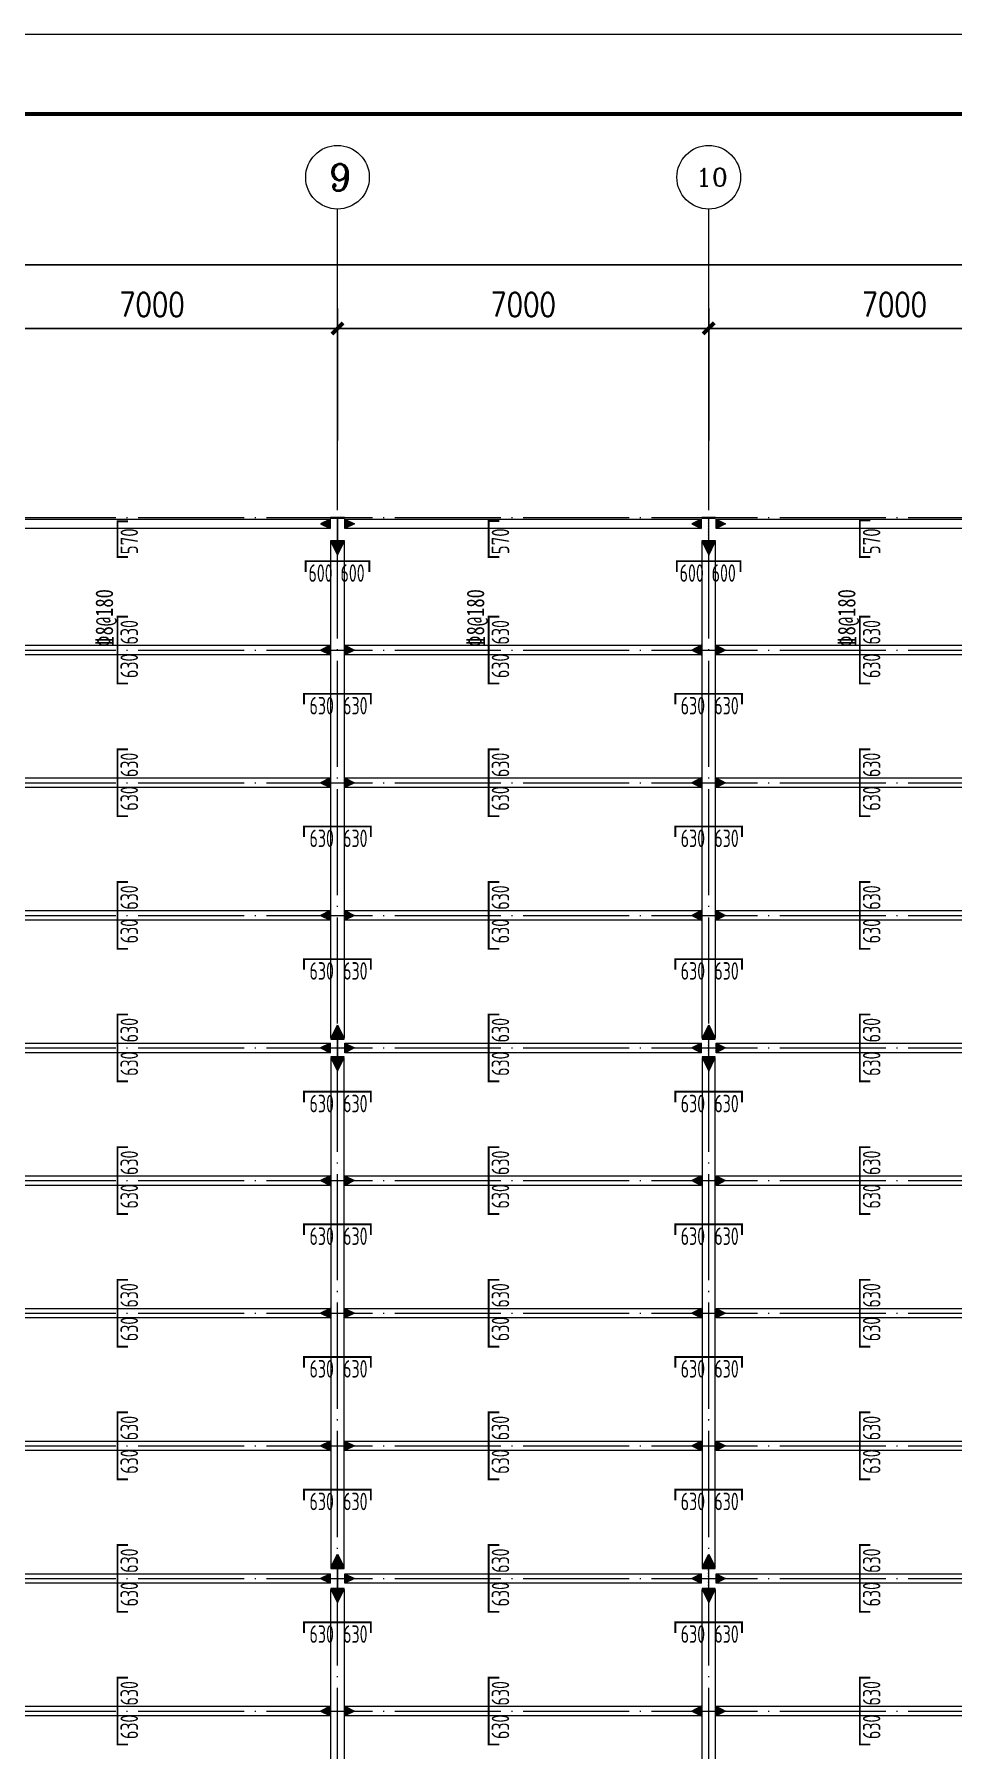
# Model space of a CAD drawing. Header units: millimetres. Extents: x 19781 to 898973, y -947928 to -267362.
# Drawn here: x 635350 to 652670, y -352865 to -320529 of the extents above; entities that cross this region are included whole.
import ezdxf

# ---------------------------------------------------------------- set-up
doc = ezdxf.new("R2010")
doc.units = ezdxf.units.MM
doc.header["$LTSCALE"] = 100
doc.linetypes.add('DOTE', pattern=[2.42, 2, -0.2, 0.02, -0.2])
doc.layers.get('0').update_dxf_attribs({"lineweight": 18})
for name, color, linetype, lineweight in [('10', 7, 'Continuous', 18), ('15', 3, 'Continuous', 18), ('AXIS', 3, 'Continuous', 18), ('AXIS_TEXT', 7, 'Continuous', 18), ('BORDER', 7, 'Continuous', 18), ('DOTE', 1, 'DOTE', 18), ('层1305', 1, 'Continuous', 18), ('层1306', 94, 'Continuous', 18), ('层1307', 7, 'Continuous', 18), ('钢柱', 4, 'Continuous', 20), ('钢梁', 4, 'Continuous', 5)]:
    doc.layers.add(name, color=color, linetype=linetype, lineweight=lineweight)
doc.styles.add('_TCH_AXIS', font='complex.shx', dxfattribs={"bigfont": 'gbcbig.shx'})
doc.styles.add('COMPLEX', font='complex.shx', dxfattribs={"bigfont": 'gbcbig.shx'})
doc.styles.add('dim_font', font='simplex.shx', dxfattribs={"width": 0.8, "bigfont": 'gbcbig.shx'})
doc.styles.get("Standard").update_dxf_attribs({"font": 'tssdeng.shx', "bigfont": 'hztxt.shx'})
doc.dimstyles.new('DIMN150', dxfattribs={"dimscale": 1.5, "dimtxt": 300, "dimasz": 1, "dimexe": 250, "dimexo": 300, "dimgap": 150, "dimtad": 1, "dimdec": 0, "dimzin": 0, "dimdsep": 46, "dimtxsty": 'dim_font', "dimblk": '_CAXARROW', "dimcen": 0.09, "dimdle": 2, "dimclrt": 7, "dimadec": 0, "dimazin": 0, "dimtfac": 1, "dimtdec": 0, "dimtix": 1, "dimtmove": 2, "dimatfit": 3, "dimfxl": 1, "dimtolj": 1, "dimtzin": 0, "dimarcsym": 0})
pattern_1 = [(45, (0, 0), (-7.07106781, 7.07106781), []), (45, (0, 2.5), (-7.07106781, 7.07106781), [])]

# ---------------------------------------------------------------- blocks, each defined once
blk = doc.blocks.new('_DIMX')
blk.add_line((-150, 0), (150, 0))
blk.add_lwpolyline([(-70, -70, 50, 50, 0), (70, 70, 50, 50, 0)], format="xyseb")
blk = doc.blocks.new('*X476')
at = {"layer": 'AXIS', "color": 0, "lineweight": -2, "transparency": 16777216}
for p, q in [((634068, -328187), (634068, -325699)), ((641068, -328187), (641068, -325699)), ((634070, -326074), (641067, -326074))]:
    blk.add_line(p, q, dxfattribs=at)
at = {"layer": 'AXIS', "color": 0, "lineweight": -2, "transparency": 16777216, "xscale": 1.5, "yscale": 1.5, "zscale": 1.5, "rotation": 180}
blk.add_blockref('_DIMX', (634068, -326074), dxfattribs=at)
at = {"layer": 'AXIS', "color": 0, "lineweight": -2, "transparency": 16777216, "xscale": 1.5, "yscale": 1.5, "zscale": 1.5}
blk.add_blockref('_DIMX', (641068, -326074), dxfattribs=at)
at = {"layer": 'AXIS', "color": 7, "transparency": 16777216, "insert": (637568, -325624), "char_height": 450, "width": 3805.71, "attachment_point": 5, "style": 'dim_font'}
blk.add_mtext('7000', dxfattribs=at)
blk = doc.blocks.new('_CAXARROW')
blk.add_hatch(color=0).paths.add_polyline_path([(0, 0), (-1, 0.125), (-1, -0.125)], flags=0)
blk = doc.blocks.new('*X477')
at = {"layer": 'AXIS', "color": 0, "lineweight": -2, "transparency": 16777216}
for p, q in [((641068, -328187), (641068, -325699)), ((648068, -328187), (648068, -325699)), ((641070, -326074), (648067, -326074))]:
    blk.add_line(p, q, dxfattribs=at)
at = {"layer": 'AXIS', "color": 0, "lineweight": -2, "transparency": 16777216, "xscale": 1.5, "yscale": 1.5, "zscale": 1.5, "rotation": 180}
blk.add_blockref('_DIMX', (641068, -326074), dxfattribs=at)
at = {"layer": 'AXIS', "color": 0, "lineweight": -2, "transparency": 16777216, "xscale": 1.5, "yscale": 1.5, "zscale": 1.5}
blk.add_blockref('_DIMX', (648068, -326074), dxfattribs=at)
at = {"layer": 'AXIS', "color": 7, "transparency": 16777216, "insert": (644568, -325624), "char_height": 450, "width": 3805.71, "attachment_point": 5, "style": 'dim_font'}
blk.add_mtext('7000', dxfattribs=at)
blk = doc.blocks.new('*X478')
at = {"layer": 'AXIS', "color": 0, "lineweight": -2, "transparency": 16777216}
for p, q in [((648068, -328187), (648068, -325699)), ((655068, -328187), (655068, -325699)), ((648070, -326074), (655067, -326074))]:
    blk.add_line(p, q, dxfattribs=at)
at = {"layer": 'AXIS', "color": 0, "lineweight": -2, "transparency": 16777216, "xscale": 1.5, "yscale": 1.5, "zscale": 1.5, "rotation": 180}
blk.add_blockref('_DIMX', (648068, -326074), dxfattribs=at)
at = {"layer": 'AXIS', "color": 0, "lineweight": -2, "transparency": 16777216, "xscale": 1.5, "yscale": 1.5, "zscale": 1.5}
blk.add_blockref('_DIMX', (655068, -326074), dxfattribs=at)
at = {"layer": 'AXIS', "color": 7, "transparency": 16777216, "insert": (651568, -325624), "char_height": 450, "width": 3805.71, "attachment_point": 5, "style": 'dim_font'}
blk.add_mtext('7000', dxfattribs=at)
blk = doc.blocks.new('_AXISO')
blk.add_circle((0, 0), 0.5)
at = {"layer": 'AXIS_TEXT', "style": 'COMPLEX', "width": 1.04167}
blk.add_attdef('A', (-0.25, -0.28), '', height=0.56, dxfattribs=at)
blk = doc.blocks.new('*X484')
at = {"layer": 'AXIS', "color": 0, "lineweight": -2, "transparency": 16777216}
for p, q in [((585068, -327887), (585068, -324499)), ((683068, -327887), (683068, -324499)), ((585070, -324874), (683067, -324874))]:
    blk.add_line(p, q, dxfattribs=at)
at = {"layer": 'AXIS', "color": 0, "lineweight": -2, "transparency": 16777216, "xscale": 1.5, "yscale": 1.5, "zscale": 1.5, "rotation": 180}
blk.add_blockref('_DIMX', (585068, -324874), dxfattribs=at)
at = {"layer": 'AXIS', "color": 0, "lineweight": -2, "transparency": 16777216, "xscale": 1.5, "yscale": 1.5, "zscale": 1.5}
blk.add_blockref('_DIMX', (683068, -324874), dxfattribs=at)
at = {"layer": 'AXIS', "color": 7, "transparency": 16777216, "insert": (634068, -324424), "char_height": 450, "width": 4834.29, "attachment_point": 5, "style": 'dim_font'}
blk.add_mtext('98000', dxfattribs=at)

msp = doc.modelspace()

# ---------------------------------------------------------------- hatches: boundary and pattern name
at = {"layer": '10', "ltscale": 100}
h = msp.add_hatch(dxfattribs=at)
h.set_pattern_fill('金属', color=256, style=0, pattern_type=0)
h.set_pattern_definition(pattern_1)
h.paths.add_polyline_path([(641072, -329649), (641198, -329649), (641198, -329637), (640938, -329637), (640938, -329649), (641064, -329649), (641064, -330075), (640938, -330075), (640938, -330087), (641198, -330087), (641198, -330075), (641072, -330075)], flags=0)
h = msp.add_hatch(dxfattribs=at)
h.set_pattern_fill('金属', color=256, style=0, pattern_type=0)
h.set_pattern_definition(pattern_1)
h.paths.add_polyline_path([(648072, -329649), (648198, -329649), (648198, -329637), (647938, -329637), (647938, -329649), (648064, -329649), (648064, -330075), (647938, -330075), (647938, -330087), (648198, -330087), (648198, -330075), (648072, -330075)], flags=0)
h = msp.add_hatch(dxfattribs=at)
h.set_pattern_fill('金属', color=256, style=0, pattern_type=0)
h.set_pattern_definition(pattern_1)
h.paths.add_polyline_path([(641072, -339472), (641193, -339472), (641193, -339462), (640943, -339462), (640943, -339472), (641064, -339472), (641064, -339802), (640943, -339802), (640943, -339812), (641193, -339812), (641193, -339802), (641072, -339802)], flags=0)
h = msp.add_hatch(dxfattribs=at)
h.set_pattern_fill('金属', color=256, style=0, pattern_type=0)
h.set_pattern_definition(pattern_1)
h.paths.add_polyline_path([(648072, -339472), (648193, -339472), (648193, -339462), (647943, -339462), (647943, -339472), (648064, -339472), (648064, -339802), (647943, -339802), (647943, -339812), (648193, -339812), (648193, -339802), (648072, -339802)], flags=0)
h = msp.add_hatch(dxfattribs=at)
h.set_pattern_fill('金属', color=256, style=0, pattern_type=0)
h.set_pattern_definition(pattern_1)
h.paths.add_polyline_path([(641072, -349449), (641193, -349449), (641193, -349437), (640943, -349437), (640943, -349449), (641064, -349449), (641064, -349825), (640943, -349825), (640943, -349837), (641193, -349837), (641193, -349825), (641072, -349825)], flags=0)
h = msp.add_hatch(dxfattribs=at)
h.set_pattern_fill('金属', color=256, style=0, pattern_type=0)
h.set_pattern_definition(pattern_1)
h.paths.add_polyline_path([(648072, -349449), (648193, -349449), (648193, -349437), (647943, -349437), (647943, -349449), (648064, -349449), (648064, -349825), (647943, -349825), (647943, -349837), (648193, -349837), (648193, -349825), (648072, -349825)], flags=0)
at = {"layer": '15', "ltscale": 100}
for points in [[(640748, -329757), (640928, -329847), (640928, -329667)], [(641388, -329757), (641208, -329847), (641208, -329667)], [(647748, -329757), (647928, -329847), (647928, -329667)], [(648388, -329757), (648208, -329847), (648208, -329667)], [(641068, -330347), (641193, -330097), (640943, -330097)], [(648068, -330347), (648193, -330097), (647943, -330097)], [(640748, -332137), (640928, -332227), (640928, -332047)], [(641388, -332137), (641208, -332227), (641208, -332047)], [(647748, -332137), (647928, -332227), (647928, -332047)], [(648388, -332137), (648208, -332227), (648208, -332047)], [(640748, -334637), (640928, -334727), (640928, -334547)], [(641388, -334637), (641208, -334727), (641208, -334547)], [(647748, -334637), (647928, -334727), (647928, -334547)], [(648388, -334637), (648208, -334727), (648208, -334547)], [(640748, -337137), (640928, -337227), (640928, -337047)], [(641388, -337137), (641208, -337227), (641208, -337047)], [(647748, -337137), (647928, -337227), (647928, -337047)], [(648388, -337137), (648208, -337227), (648208, -337047)], [(641068, -339202), (641193, -339452), (640943, -339452)], [(648068, -339202), (648193, -339452), (647943, -339452)], [(640748, -339637), (640928, -339727), (640928, -339547)], [(641068, -340072), (641193, -339822), (640943, -339822)], [(641388, -339637), (641208, -339727), (641208, -339547)], [(647748, -339637), (647928, -339727), (647928, -339547)], [(648068, -340072), (648193, -339822), (647943, -339822)], [(648388, -339637), (648208, -339727), (648208, -339547)], [(640748, -342137), (640928, -342227), (640928, -342047)], [(641388, -342137), (641208, -342227), (641208, -342047)], [(647748, -342137), (647928, -342227), (647928, -342047)], [(648388, -342137), (648208, -342227), (648208, -342047)], [(640748, -344637), (640928, -344727), (640928, -344547)], [(641388, -344637), (641208, -344727), (641208, -344547)], [(647748, -344637), (647928, -344727), (647928, -344547)], [(648388, -344637), (648208, -344727), (648208, -344547)], [(640748, -347137), (640928, -347227), (640928, -347047)], [(641388, -347137), (641208, -347227), (641208, -347047)], [(647748, -347137), (647928, -347227), (647928, -347047)], [(648388, -347137), (648208, -347227), (648208, -347047)], [(641068, -349177), (641193, -349427), (640943, -349427)], [(648068, -349177), (648193, -349427), (647943, -349427)], [(640748, -349637), (640928, -349727), (640928, -349547)], [(641068, -350097), (641193, -349847), (640943, -349847)], [(641388, -349637), (641208, -349727), (641208, -349547)], [(647748, -349637), (647928, -349727), (647928, -349547)], [(648068, -350097), (648193, -349847), (647943, -349847)], [(648388, -349637), (648208, -349727), (648208, -349547)], [(640748, -352137), (640928, -352227), (640928, -352047)], [(641388, -352137), (641208, -352227), (641208, -352047)], [(647748, -352137), (647928, -352227), (647928, -352047)], [(648388, -352137), (648208, -352227), (648208, -352047)]]:
    msp.add_hatch(color=256, dxfattribs=at).paths.add_polyline_path(points, flags=0)

# ---------------------------------------------------------------- linework, layer by layer
for points in [[(640748, -329757), (640928, -329847), (640928, -329667)], [(641388, -329757), (641208, -329847), (641208, -329667)], [(647748, -329757), (647928, -329847), (647928, -329667)], [(648388, -329757), (648208, -329847), (648208, -329667)], [(641068, -330347), (641193, -330097), (640943, -330097)], [(648068, -330347), (648193, -330097), (647943, -330097)], [(640748, -332137), (640928, -332227), (640928, -332047)], [(641388, -332137), (641208, -332227), (641208, -332047)], [(647748, -332137), (647928, -332227), (647928, -332047)], [(648388, -332137), (648208, -332227), (648208, -332047)], [(640748, -334637), (640928, -334727), (640928, -334547)], [(641388, -334637), (641208, -334727), (641208, -334547)], [(647748, -334637), (647928, -334727), (647928, -334547)], [(648388, -334637), (648208, -334727), (648208, -334547)], [(640748, -337137), (640928, -337227), (640928, -337047)], [(641388, -337137), (641208, -337227), (641208, -337047)], [(647748, -337137), (647928, -337227), (647928, -337047)], [(648388, -337137), (648208, -337227), (648208, -337047)], [(641068, -339202), (641193, -339452), (640943, -339452)], [(648068, -339202), (648193, -339452), (647943, -339452)], [(640748, -339637), (640928, -339727), (640928, -339547)], [(641068, -340072), (641193, -339822), (640943, -339822)], [(641388, -339637), (641208, -339727), (641208, -339547)], [(647748, -339637), (647928, -339727), (647928, -339547)], [(648068, -340072), (648193, -339822), (647943, -339822)], [(648388, -339637), (648208, -339727), (648208, -339547)], [(640748, -342137), (640928, -342227), (640928, -342047)], [(641388, -342137), (641208, -342227), (641208, -342047)], [(647748, -342137), (647928, -342227), (647928, -342047)], [(648388, -342137), (648208, -342227), (648208, -342047)], [(640748, -344637), (640928, -344727), (640928, -344547)], [(641388, -344637), (641208, -344727), (641208, -344547)], [(647748, -344637), (647928, -344727), (647928, -344547)], [(648388, -344637), (648208, -344727), (648208, -344547)], [(640748, -347137), (640928, -347227), (640928, -347047)], [(641388, -347137), (641208, -347227), (641208, -347047)], [(647748, -347137), (647928, -347227), (647928, -347047)], [(648388, -347137), (648208, -347227), (648208, -347047)], [(641068, -349177), (641193, -349427), (640943, -349427)], [(648068, -349177), (648193, -349427), (647943, -349427)], [(640748, -349637), (640928, -349727), (640928, -349547)], [(641068, -350097), (641193, -349847), (640943, -349847)], [(641388, -349637), (641208, -349727), (641208, -349547)], [(647748, -349637), (647928, -349727), (647928, -349547)], [(648068, -350097), (648193, -349847), (647943, -349847)], [(648388, -349637), (648208, -349727), (648208, -349547)], [(640748, -352137), (640928, -352227), (640928, -352047)], [(641388, -352137), (641208, -352227), (641208, -352047)], [(647748, -352137), (647928, -352227), (647928, -352047)], [(648388, -352137), (648208, -352227), (648208, -352047)]]:
    msp.add_lwpolyline(points, close=True, dxfattribs=at)
at = {"layer": 'AXIS'}
for p, q in [((641068, -328637), (641068, -323824)), ((648068, -328637), (648068, -323824))]:
    msp.add_line(p, q, dxfattribs=at)
at = {"layer": 'BORDER'}
msp.add_lwpolyline([(568267, -383529.47), (568267, -320529.47), (701917, -320529.47), (701917, -383529.47)], close=True, dxfattribs=at)
msp.add_lwpolyline([(572017, -382029.47, 75, 75, 0), (572017, -322029.47, 75, 75, 0), (700417, -322029.47, 75, 75, 0), (700417, -382029.47, 75, 75, 0)], format="xyseb", close=True, dxfattribs=at)
at = {"layer": 'DOTE', "linetype": 'DOTE', "ltscale": 10}
for p, q in [((641068, -370637), (641068, -328637)), ((648068, -370637), (648068, -328637)), ((584068, -329637), (684068, -329637)), ((584068, -332137), (684068, -332137)), ((584068, -334637), (684068, -334637)), ((584068, -337137), (684068, -337137)), ((584068, -339637), (684068, -339637)), ((584068, -342137), (684068, -342137)), ((584068, -344637), (684068, -344637)), ((584068, -347137), (684068, -347137)), ((584068, -349637), (684068, -349637)), ((584068, -352137), (684068, -352137))]:
    msp.add_line(p, q, dxfattribs=at)
at = {"layer": '层1305'}
for points in [[(637118.01, -330384, 35, 35, 0), (636918.01, -330384, 35, 35, 0), (636918.01, -329709, 35, 35, 0), (637118.01, -329709, 35, 35, 0)], [(644118, -330384, 35, 35, 0), (643918, -330384, 35, 35, 0), (643918, -329704, 35, 35, 0), (644118, -329704, 35, 35, 0)], [(651118.01, -330384, 35, 35, 0), (650918.01, -330384, 35, 35, 0), (650918.01, -329693, 35, 35, 0), (651118.01, -329693, 35, 35, 0)], [(640468.01, -330662, 35, 35, 0), (640468.01, -330462, 35, 35, 0), (641668.01, -330462, 35, 35, 0), (641668.01, -330662, 35, 35, 0)], [(647468.01, -330662, 35, 35, 0), (647468.01, -330462, 35, 35, 0), (648668.01, -330462, 35, 35, 0), (648668.01, -330662, 35, 35, 0)], [(637118.01, -332767, 35, 35, 0), (636918.01, -332767, 35, 35, 0), (636918.01, -331507, 35, 35, 0), (637118.01, -331507, 35, 35, 0)], [(644118, -332767, 35, 35, 0), (643918, -332767, 35, 35, 0), (643918, -331507, 35, 35, 0), (644118, -331507, 35, 35, 0)], [(651118.01, -332767, 35, 35, 0), (650918.01, -332767, 35, 35, 0), (650918.01, -331507, 35, 35, 0), (651118.01, -331507, 35, 35, 0)], [(640438.01, -333162, 35, 35, 0), (640438.01, -332962, 35, 35, 0), (641698.01, -332962, 35, 35, 0), (641698.01, -333162, 35, 35, 0)], [(647438.01, -333162, 35, 35, 0), (647438.01, -332962, 35, 35, 0), (648698.01, -332962, 35, 35, 0), (648698.01, -333162, 35, 35, 0)], [(637118.01, -335267, 35, 35, 0), (636918.01, -335267, 35, 35, 0), (636918.01, -334007, 35, 35, 0), (637118.01, -334007, 35, 35, 0)], [(644118, -335267, 35, 35, 0), (643918, -335267, 35, 35, 0), (643918, -334007, 35, 35, 0), (644118, -334007, 35, 35, 0)], [(651118.01, -335267, 35, 35, 0), (650918.01, -335267, 35, 35, 0), (650918.01, -334007, 35, 35, 0), (651118.01, -334007, 35, 35, 0)], [(640438.01, -335662, 35, 35, 0), (640438.01, -335462, 35, 35, 0), (641698.01, -335462, 35, 35, 0), (641698.01, -335662, 35, 35, 0)], [(647438.01, -335662, 35, 35, 0), (647438.01, -335462, 35, 35, 0), (648698.01, -335462, 35, 35, 0), (648698.01, -335662, 35, 35, 0)], [(637118.01, -337767, 35, 35, 0), (636918.01, -337767, 35, 35, 0), (636918.01, -336507, 35, 35, 0), (637118.01, -336507, 35, 35, 0)], [(644118, -337767, 35, 35, 0), (643918, -337767, 35, 35, 0), (643918, -336507, 35, 35, 0), (644118, -336507, 35, 35, 0)], [(651118.01, -337767, 35, 35, 0), (650918.01, -337767, 35, 35, 0), (650918.01, -336507, 35, 35, 0), (651118.01, -336507, 35, 35, 0)], [(640438.01, -338162, 35, 35, 0), (640438.01, -337962, 35, 35, 0), (641698.01, -337962, 35, 35, 0), (641698.01, -338162, 35, 35, 0)], [(647438.01, -338162, 35, 35, 0), (647438.01, -337962, 35, 35, 0), (648698.01, -337962, 35, 35, 0), (648698.01, -338162, 35, 35, 0)], [(637118.01, -340267, 35, 35, 0), (636918.01, -340267, 35, 35, 0), (636918.01, -339007, 35, 35, 0), (637118.01, -339007, 35, 35, 0)], [(644118, -340267, 35, 35, 0), (643918, -340267, 35, 35, 0), (643918, -339007, 35, 35, 0), (644118, -339007, 35, 35, 0)], [(651118.01, -340267, 35, 35, 0), (650918.01, -340267, 35, 35, 0), (650918.01, -339007, 35, 35, 0), (651118.01, -339007, 35, 35, 0)], [(640438.01, -340662, 35, 35, 0), (640438.01, -340462, 35, 35, 0), (641698.01, -340462, 35, 35, 0), (641698.01, -340662, 35, 35, 0)], [(647438.01, -340662, 35, 35, 0), (647438.01, -340462, 35, 35, 0), (648698.01, -340462, 35, 35, 0), (648698.01, -340662, 35, 35, 0)], [(637118.01, -342767, 35, 35, 0), (636918.01, -342767, 35, 35, 0), (636918.01, -341507, 35, 35, 0), (637118.01, -341507, 35, 35, 0)], [(644118, -342767, 35, 35, 0), (643918, -342767, 35, 35, 0), (643918, -341507, 35, 35, 0), (644118, -341507, 35, 35, 0)], [(651118.01, -342767, 35, 35, 0), (650918.01, -342767, 35, 35, 0), (650918.01, -341507, 35, 35, 0), (651118.01, -341507, 35, 35, 0)], [(640438.01, -343162, 35, 35, 0), (640438.01, -342962, 35, 35, 0), (641698.01, -342962, 35, 35, 0), (641698.01, -343162, 35, 35, 0)], [(647438.01, -343162, 35, 35, 0), (647438.01, -342962, 35, 35, 0), (648698.01, -342962, 35, 35, 0), (648698.01, -343162, 35, 35, 0)], [(637118.01, -345267, 35, 35, 0), (636918.01, -345267, 35, 35, 0), (636918.01, -344007, 35, 35, 0), (637118.01, -344007, 35, 35, 0)], [(644118, -345267, 35, 35, 0), (643918, -345267, 35, 35, 0), (643918, -344007, 35, 35, 0), (644118, -344007, 35, 35, 0)], [(651118.01, -345267, 35, 35, 0), (650918.01, -345267, 35, 35, 0), (650918.01, -344007, 35, 35, 0), (651118.01, -344007, 35, 35, 0)], [(640438.01, -345662, 35, 35, 0), (640438.01, -345462, 35, 35, 0), (641698.01, -345462, 35, 35, 0), (641698.01, -345662, 35, 35, 0)], [(647438.01, -345662, 35, 35, 0), (647438.01, -345462, 35, 35, 0), (648698.01, -345462, 35, 35, 0), (648698.01, -345662, 35, 35, 0)], [(637118.01, -347767, 35, 35, 0), (636918.01, -347767, 35, 35, 0), (636918.01, -346507, 35, 35, 0), (637118.01, -346507, 35, 35, 0)], [(644118, -347767, 35, 35, 0), (643918, -347767, 35, 35, 0), (643918, -346507, 35, 35, 0), (644118, -346507, 35, 35, 0)], [(651118.01, -347767, 35, 35, 0), (650918.01, -347767, 35, 35, 0), (650918.01, -346507, 35, 35, 0), (651118.01, -346507, 35, 35, 0)], [(640438.01, -348162, 35, 35, 0), (640438.01, -347962, 35, 35, 0), (641698.01, -347962, 35, 35, 0), (641698.01, -348162, 35, 35, 0)], [(647438.01, -348162, 35, 35, 0), (647438.01, -347962, 35, 35, 0), (648698.01, -347962, 35, 35, 0), (648698.01, -348162, 35, 35, 0)], [(637118.01, -350267, 35, 35, 0), (636918.01, -350267, 35, 35, 0), (636918.01, -349007, 35, 35, 0), (637118.01, -349007, 35, 35, 0)], [(644118, -350267, 35, 35, 0), (643918, -350267, 35, 35, 0), (643918, -349007, 35, 35, 0), (644118, -349007, 35, 35, 0)], [(651118.01, -350267, 35, 35, 0), (650918.01, -350267, 35, 35, 0), (650918.01, -349007, 35, 35, 0), (651118.01, -349007, 35, 35, 0)], [(640438.01, -350662, 35, 35, 0), (640438.01, -350462, 35, 35, 0), (641698.01, -350462, 35, 35, 0), (641698.01, -350662, 35, 35, 0)], [(647438.01, -350662, 35, 35, 0), (647438.01, -350462, 35, 35, 0), (648698.01, -350462, 35, 35, 0), (648698.01, -350662, 35, 35, 0)], [(637118.01, -352767, 35, 35, 0), (636918.01, -352767, 35, 35, 0), (636918.01, -351507, 35, 35, 0), (637118.01, -351507, 35, 35, 0)], [(644118, -352767, 35, 35, 0), (643918, -352767, 35, 35, 0), (643918, -351507, 35, 35, 0), (644118, -351507, 35, 35, 0)], [(651118.01, -352767, 35, 35, 0), (650918.01, -352767, 35, 35, 0), (650918.01, -351507, 35, 35, 0), (651118.01, -351507, 35, 35, 0)]]:
    msp.add_lwpolyline(points, format="xyseb", dxfattribs=at)
at = {"layer": '钢柱', "ltscale": 100}
for points in [[(641072, -329649), (641198, -329649), (641198, -329637), (640938, -329637), (640938, -329649), (641064, -329649), (641064, -330075), (640938, -330075), (640938, -330087), (641198, -330087), (641198, -330075), (641072, -330075)], [(648072, -329649), (648198, -329649), (648198, -329637), (647938, -329637), (647938, -329649), (648064, -329649), (648064, -330075), (647938, -330075), (647938, -330087), (648198, -330087), (648198, -330075), (648072, -330075)], [(641072, -339472), (641193, -339472), (641193, -339462), (640943, -339462), (640943, -339472), (641064, -339472), (641064, -339802), (640943, -339802), (640943, -339812), (641193, -339812), (641193, -339802), (641072, -339802)], [(648072, -339472), (648193, -339472), (648193, -339462), (647943, -339462), (647943, -339472), (648064, -339472), (648064, -339802), (647943, -339802), (647943, -339812), (648193, -339812), (648193, -339802), (648072, -339802)], [(641072, -349449), (641193, -349449), (641193, -349437), (640943, -349437), (640943, -349449), (641064, -349449), (641064, -349825), (640943, -349825), (640943, -349837), (641193, -349837), (641193, -349825), (641072, -349825)], [(648072, -349449), (648193, -349449), (648193, -349437), (647943, -349437), (647943, -349449), (648064, -349449), (648064, -349825), (647943, -349825), (647943, -349837), (648193, -349837), (648193, -349825), (648072, -349825)]]:
    msp.add_lwpolyline(points, close=True, dxfattribs=at)
at = {"layer": '钢梁', "ltscale": 100}
for points in [[(640928, -329667), (640928, -329847), (634208, -329847), (634208, -329667)], [(647928, -329667), (647928, -329847), (641208, -329847), (641208, -329667)], [(654928, -329667), (654928, -329847), (648208, -329847), (648208, -329667)], [(640943, -330097), (641193, -330097), (641193, -339452), (640943, -339452)], [(647943, -330097), (648193, -330097), (648193, -339452), (647943, -339452)], [(640928, -332047), (640928, -332227), (634208, -332227), (634208, -332047)], [(647928, -332047), (647928, -332227), (641208, -332227), (641208, -332047)], [(654928, -332047), (654928, -332227), (648208, -332227), (648208, -332047)], [(640928, -334547), (640928, -334727), (634208, -334727), (634208, -334547)], [(647928, -334547), (647928, -334727), (641208, -334727), (641208, -334547)], [(654928, -334547), (654928, -334727), (648208, -334727), (648208, -334547)], [(640928, -337047), (640928, -337227), (634208, -337227), (634208, -337047)], [(647928, -337047), (647928, -337227), (641208, -337227), (641208, -337047)], [(654928, -337047), (654928, -337227), (648208, -337227), (648208, -337047)], [(640928, -339547), (640928, -339727), (634208, -339727), (634208, -339547)], [(640943, -349427), (641193, -349427), (641193, -339822), (640943, -339822)], [(647928, -339547), (647928, -339727), (641208, -339727), (641208, -339547)], [(647943, -349427), (648193, -349427), (648193, -339822), (647943, -339822)], [(654928, -339547), (654928, -339727), (648208, -339727), (648208, -339547)], [(640928, -342047), (640928, -342227), (634208, -342227), (634208, -342047)], [(647928, -342047), (647928, -342227), (641208, -342227), (641208, -342047)], [(654928, -342047), (654928, -342227), (648208, -342227), (648208, -342047)], [(640928, -344547), (640928, -344727), (634208, -344727), (634208, -344547)], [(647928, -344547), (647928, -344727), (641208, -344727), (641208, -344547)], [(654928, -344547), (654928, -344727), (648208, -344727), (648208, -344547)], [(640928, -347047), (640928, -347227), (634208, -347227), (634208, -347047)], [(647928, -347047), (647928, -347227), (641208, -347227), (641208, -347047)], [(654928, -347047), (654928, -347227), (648208, -347227), (648208, -347047)], [(640928, -349547), (640928, -349727), (634208, -349727), (634208, -349547)], [(640943, -349847), (641193, -349847), (641193, -359452), (640943, -359452)], [(647928, -349547), (647928, -349727), (641208, -349727), (641208, -349547)], [(647943, -349847), (648193, -349847), (648193, -359452), (647943, -359452)], [(654928, -349547), (654928, -349727), (648208, -349727), (648208, -349547)], [(640928, -352047), (640928, -352227), (634208, -352227), (634208, -352047)], [(647928, -352047), (647928, -352227), (641208, -352227), (641208, -352047)], [(654928, -352047), (654928, -352227), (648208, -352227), (648208, -352047)]]:
    msp.add_lwpolyline(points, close=True, dxfattribs=at)

# ---------------------------------------------------------------- block references
at = {"layer": 'AXIS'}
ref = msp.add_blockref('_AXISO', (641068, -323224), dxfattribs=dict(at, xscale=1200, yscale=1200, zscale=1200))
ref.add_attrib('A', '9', (640911.36, -323477.04), dxfattribs={"layer": 'AXIS_TEXT', "height": 506.08, "style": '_TCH_AXIS', "width": 0.928571})
ref = msp.add_blockref('_AXISO', (648068, -323224), dxfattribs=dict(at, xscale=1200, yscale=1200, zscale=1200))
ref.add_attrib('A', '10', (647824.57, -323394.4), dxfattribs={"layer": 'AXIS_TEXT', "height": 340.802, "style": '_TCH_AXIS', "width": 1.03448})

# ---------------------------------------------------------------- texts
at = {"layer": '层1306'}
for s, width, p in [('570', 0.736364, (637306.4, -330331.5)), ('570', 0.736364, (644306.4, -330331.5)), ('570', 0.736364, (651306.4, -330331.5)), ('630', 0.690341, (637306.4, -332030.5)), ('630', 0.690341, (644306.4, -332030.5)), ('630', 0.690341, (651306.4, -332030.5)), ('630', 0.690341, (637306.4, -332663.5)), ('630', 0.690341, (644306.4, -332663.5)), ('630', 0.690341, (651306.4, -332663.5)), ('630', 0.690341, (637306.4, -334530.5)), ('630', 0.690341, (644306.4, -334530.5)), ('630', 0.690341, (651306.4, -334530.5)), ('630', 0.690341, (637306.4, -335163.5)), ('630', 0.690341, (644306.4, -335163.5)), ('630', 0.690341, (651306.4, -335163.5)), ('630', 0.690341, (637306.4, -337030.5)), ('630', 0.690341, (644306.4, -337030.5)), ('630', 0.690341, (651306.4, -337030.5)), ('630', 0.690341, (637306.4, -337663.5)), ('630', 0.690341, (644306.4, -337663.5)), ('630', 0.690341, (651306.4, -337663.5)), ('630', 0.690341, (637306.4, -339530.5)), ('630', 0.690341, (644306.4, -339530.5)), ('630', 0.690341, (651306.4, -339530.5)), ('630', 0.690341, (637306.4, -340163.5)), ('630', 0.690341, (644306.4, -340163.5)), ('630', 0.690341, (651306.4, -340163.5)), ('630', 0.690341, (637306.4, -342030.5)), ('630', 0.690341, (644306.4, -342030.5)), ('630', 0.690341, (651306.4, -342030.5)), ('630', 0.690341, (637306.4, -342663.5)), ('630', 0.690341, (644306.4, -342663.5)), ('630', 0.690341, (651306.4, -342663.5)), ('630', 0.690341, (637306.4, -344530.5)), ('630', 0.690341, (644306.4, -344530.5)), ('630', 0.690341, (651306.4, -344530.5)), ('630', 0.690341, (637306.4, -345163.5)), ('630', 0.690341, (644306.4, -345163.5)), ('630', 0.690341, (651306.4, -345163.5)), ('630', 0.690341, (637306.4, -347030.5)), ('630', 0.690341, (644306.4, -347030.5)), ('630', 0.690341, (651306.4, -347030.5)), ('630', 0.690341, (637306.4, -347663.5)), ('630', 0.690341, (644306.4, -347663.5)), ('630', 0.690341, (651306.4, -347663.5)), ('630', 0.690341, (637306.4, -349530.5)), ('630', 0.690341, (644306.4, -349530.5)), ('630', 0.690341, (651306.4, -349530.5)), ('630', 0.690341, (637306.4, -350163.5)), ('630', 0.690341, (644306.4, -350163.5)), ('630', 0.690341, (651306.4, -350163.5)), ('630', 0.690341, (637306.4, -352030.5)), ('630', 0.690341, (644306.4, -352030.5)), ('630', 0.690341, (651306.4, -352030.5)), ('630', 0.690341, (637306.4, -352663.5)), ('630', 0.690341, (644306.4, -352663.5)), ('630', 0.690341, (651306.4, -352663.5))]:
    msp.add_text(s, height=330, rotation=90, dxfattribs=dict(at, width=width)).set_placement(p)
at = {"layer": '层1306', "width": 0.690341}
for s, p in [('600', (640520.51, -330850.4)), ('600', (641124.51, -330850.4)), ('600', (647520.51, -330850.4)), ('600', (648124.51, -330850.4)), ('630', (640541.01, -333350.39)), ('630', (641175.01, -333350.39)), ('630', (647541.01, -333350.39)), ('630', (648175.01, -333350.39)), ('630', (640541.01, -335850.4)), ('630', (641175.01, -335850.4)), ('630', (647541.01, -335850.4)), ('630', (648175.01, -335850.4)), ('630', (640541.01, -338350.39)), ('630', (641175.01, -338350.39)), ('630', (647541.01, -338350.39)), ('630', (648175.01, -338350.39)), ('630', (640541.01, -340850.4)), ('630', (641175.01, -340850.4)), ('630', (647541.01, -340850.4)), ('630', (648175.01, -340850.4)), ('630', (640541.01, -343350.4)), ('630', (641175.01, -343350.4)), ('630', (647541.01, -343350.4)), ('630', (648175.01, -343350.4)), ('630', (640541.01, -345850.4)), ('630', (641175.01, -345850.4)), ('630', (647541.01, -345850.4)), ('630', (648175.01, -345850.4)), ('630', (640541.01, -348350.4)), ('630', (641175.01, -348350.4)), ('630', (647541.01, -348350.4)), ('630', (648175.01, -348350.4)), ('630', (640541.01, -350850.4)), ('630', (641175.01, -350850.4)), ('630', (647541.01, -350850.4)), ('630', (648175.01, -350850.4))]:
    msp.add_text(s, height=330, dxfattribs=at).set_placement(p)
at = {"layer": '层1307', "char_height": 330, "width": 1673.0524, "attachment_point": 7, "rotation": 90}
for insert in [(636905.83, -332080.08), (643905.82, -332080.08), (650905.83, -332080.08)]:
    msp.add_mtext('{\\fsimsun|b0|i0|c0|p253;\\W0.777273;\x848@180}', dxfattribs=dict(at, insert=insert))

# ---------------------------------------------------------------- dimensions: what is measured, and where the dimension line sits
at = {"layer": 'AXIS'}
for base, p1, p2, picture, middle in [((683068, -324874), (585068, -328337), (683068, -328337), '*X484', (634068, -324424)), ((641068, -326074), (634068, -328637), (641068, -328637), '*X476', (637568, -325624)), ((648068, -326074), (641068, -328637), (648068, -328637), '*X477', (644568, -325624)), ((655068, -326074), (648068, -328637), (655068, -328637), '*X478', (651568, -325624))]:
    dim = msp.add_linear_dim(base=base, p1=p1, p2=p2, dimstyle='DIMN150', override={"dimsah": 1, "dimtzin": 0}, dxfattribs=at)
    dim.commit()
    dim.dimension.update_dxf_attribs({"geometry": picture, "text_midpoint": middle})

doc.saveas('drawing.dxf')
